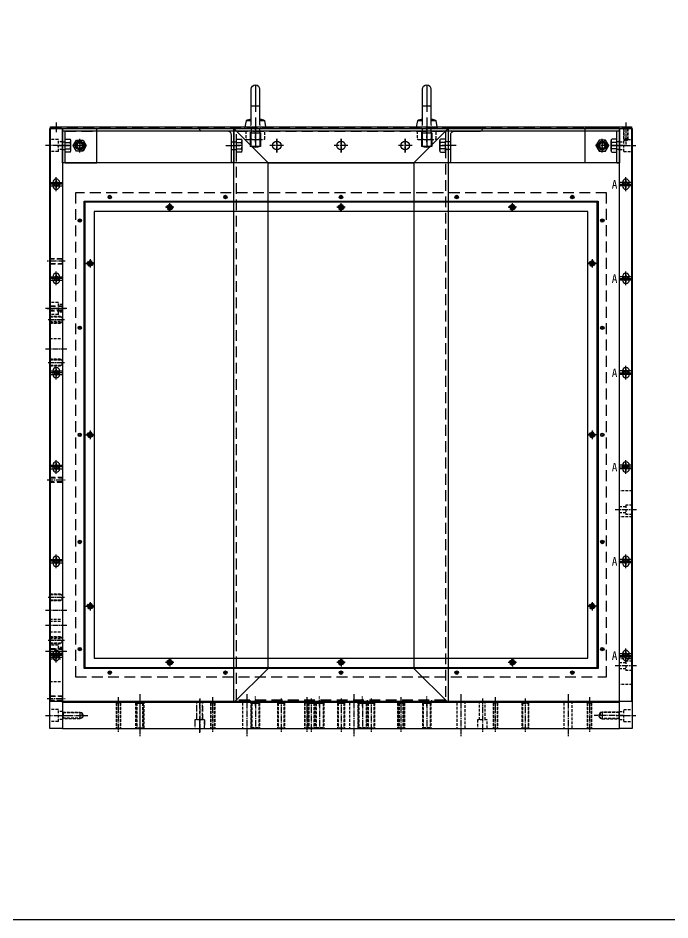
# Model space of a CAD drawing. Header units: millimetres. Extents: x 282 to 14566, y -4134 to 5341.
# Drawn here: x 5871 to 6632, y 472 to 1525 of the extents above; entities that cross this region are included whole.
import ezdxf
from ezdxf.enums import TextEntityAlignment as Align

# ---------------------------------------------------------------- set-up
doc = ezdxf.new("R2010")
doc.units = ezdxf.units.MM
for name, pattern in [('CENTER', [50.8, 31.75, -6.35, 6.35, -6.35]), ('CENTER1', [10, 7, -1, 1, -1]), ('CENTER2', [28.575, 19.05, -3.175, 3.175, -3.175]), ('HIDDEN', [9.525, 6.35, -3.175]), ('HIDDEN2', [4.7625, 3.175, -1.5875]), ('HIDDENX2', [19.05, 12.7, -6.35])]:
    doc.linetypes.add(name, pattern=pattern)
doc.layers.add('CENTER', color=1, linetype='CENTER')
doc.layers.add('THIN', color=3, linetype='Continuous')
doc.styles.add('HAN', font='')
doc.styles.get("Standard").update_dxf_attribs({"font": 'ISOCP.SHX', "bigfont": 'WHGTXT.SHX'})
doc.styles.get('HAN').set_extended_font_data('GulimChe')

# ---------------------------------------------------------------- blocks, each defined once
blk = doc.blocks.new('A$C5FE269FF')
at = {"color": 2, "linetype": 'HIDDEN'}
for p, q in [((-3.5, -20), (-3.5, 0)), ((3.5, -20), (3.5, 0)), ((5.5, -20), (-5.5, -20)), ((-5.5, -20), (-5.5, -30)), ((5.5, -20), (5.5, -30))]:
    blk.add_line(p, q, dxfattribs=at)
at = {"layer": 'CENTER', "linetype": 'CENTER2'}
blk.add_line((0, -35.3), (0, 3.8), dxfattribs=at)
blk = doc.blocks.new('A$C016E0C57')
at = {"color": 6, "linetype": 'HIDDEN2'}
for p, q in [((-210, 30), (-210, 0)), ((-209.2, 29.2), (-209.2, 0.8)), ((-200.8, 29.2), (-200.8, 0.8)), ((-200, 30), (-200, 0)), ((-135, 30), (-135, 0)), ((-134.2, 29.2), (-134.2, 0.8)), ((-125.8, 29.2), (-125.8, 0.8)), ((-125, 30), (-125, 0)), ((-85, 30), (-85, 0)), ((-84.2, 29.2), (-84.2, 0.8)), ((-75.8, 29.2), (-75.8, 0.8)), ((-75, 30), (-75, 0)), ((-10, 30), (-10, 0)), ((-9.2, 29.2), (-9.2, 0.8)), ((-0.8, 29.2), (-0.8, 0.8)), ((0, 30), (0, 0))]:
    blk.add_line(p, q, dxfattribs=at)
at = {"color": 6, "linetype": 'CENTER1'}
for p, q in [((-205, 30), (-205, 0)), ((-130, 30), (-130, 0)), ((-80, 30), (-80, 0)), ((-5, 30), (-5, 0))]:
    blk.add_line(p, q, dxfattribs=at)
at = {"color": 6, "linetype": 'HIDDEN2'}
for points in [[(-210, 30), (-209.2, 29.2), (-200.8, 29.2), (-200, 30)], [(-135, 30), (-134.2, 29.2), (-125.8, 29.2), (-125, 30)], [(-85, 30), (-84.2, 29.2), (-75.8, 29.2), (-75, 30)], [(-10, 30), (-9.2, 29.2), (-0.8, 29.2), (0, 30)], [(-210, 0), (-209.2, 0.8), (-200.8, 0.8), (-200, 0)], [(-135, 0), (-134.2, 0.8), (-125.8, 0.8), (-125, 0)], [(-85, 0), (-84.2, 0.8), (-75.8, 0.8), (-75, 0)], [(-10, 0), (-9.2, 0.8), (-0.8, 0.8), (0, 0)]]:
    blk.add_lwpolyline(points, dxfattribs=at)
blk = doc.blocks.new('A$C18A66716')
at = {"color": 251, "linetype": 'CENTER1'}
for p, q in [((-454, 35), (-454, -5)), ((-289, 35), (-289, -5)), ((-254, 35), (-254, -5)), ((-219, 35), (-219, -5)), ((-184, 35), (-184, -5)), ((-149, 35), (-149, -5)), ((-4, 35), (-4, -5))]:
    blk.add_line(p, q, dxfattribs=at)
at = {"color": 251, "linetype": 'HIDDEN2'}
for p, q in [((-458, 30), (-458, 0)), ((-457.3, 29.3), (-457.3, 0.7)), ((-450.7, 29.3), (-450.7, 0.7)), ((-450, 30), (-450, 0)), ((-293, 30), (-293, 0)), ((-292.3, 29.3), (-292.3, 0.7)), ((-285.7, 29.3), (-285.7, 0.7)), ((-285, 30), (-285, 0)), ((-258, 30), (-258, 0)), ((-257.3, 29.3), (-257.3, 0.7)), ((-250.7, 29.3), (-250.7, 0.7)), ((-250, 30), (-250, 0)), ((-223, 30), (-223, 0)), ((-222.3, 29.3), (-222.3, 0.7)), ((-215.7, 29.3), (-215.7, 0.7)), ((-215, 30), (-215, 0)), ((-188, 30), (-188, 0)), ((-187.3, 29.3), (-187.3, 0.7)), ((-180.7, 29.3), (-180.7, 0.7)), ((-180, 30), (-180, 0)), ((-153, 30), (-153, 0)), ((-152.3, 29.3), (-152.3, 0.7)), ((-145.7, 29.3), (-145.7, 0.7)), ((-145, 30), (-145, 0)), ((-8, 30), (-8, 0)), ((-7.3, 29.3), (-7.3, 0.7)), ((-0.7, 29.3), (-0.7, 0.7)), ((0, 30), (0, 0))]:
    blk.add_line(p, q, dxfattribs=at)
for points in [[(-458, 30), (-457.3, 29.3), (-450.7, 29.3), (-450, 30)], [(-293, 30), (-292.3, 29.3), (-285.7, 29.3), (-285, 30)], [(-258, 30), (-257.3, 29.3), (-250.7, 29.3), (-250, 30)], [(-223, 30), (-222.3, 29.3), (-215.7, 29.3), (-215, 30)], [(-188, 30), (-187.3, 29.3), (-180.7, 29.3), (-180, 30)], [(-153, 30), (-152.3, 29.3), (-145.7, 29.3), (-145, 30)], [(-8, 30), (-7.3, 29.3), (-0.7, 29.3), (0, 30)], [(-458, 0), (-457.3, 0.7), (-450.7, 0.7), (-450, 0)], [(-293, 0), (-292.3, 0.7), (-285.7, 0.7), (-285, 0)], [(-258, 0), (-257.3, 0.7), (-250.7, 0.7), (-250, 0)], [(-223, 0), (-222.3, 0.7), (-215.7, 0.7), (-215, 0)], [(-188, 0), (-187.3, 0.7), (-180.7, 0.7), (-180, 0)], [(-153, 0), (-152.3, 0.7), (-145.7, 0.7), (-145, 0)], [(-8, 0), (-7.3, 0.7), (-0.7, 0.7), (0, 0)]]:
    blk.add_lwpolyline(points, dxfattribs=at)
blk = doc.blocks.new('A$C6044187A')
at = {"color": 1, "linetype": 'CENTER1'}
for p, q in [((-585, 35), (-585, -5)), ((-560, 40), (-560, -10)), ((-490, 35), (-490, -5)), ((-475, 35), (-475, -5)), ((-435, 40), (-435, -10)), ((-365, 35), (-365, -5)), ((-310, 40), (-310, -10)), ((-255, 35), (-255, -5)), ((-185, 40), (-185, -10)), ((-160, 35), (-160, -5)), ((-145, 35), (-145, -5)), ((-60, 40), (-60, -10)), ((-35, 35), (-35, -5)), ((-655, 15), (-620.6, 15)), ((5, 15), (-29.4, 15))]:
    blk.add_line(p, q, dxfattribs=at)
at = {"linetype": 'HIDDEN2'}
for p, q in [((-587.5, 30), (-587.5, 0)), ((-587.1, 29.6), (-587.1, 0.4)), ((-582.9, 29.6), (-582.9, 0.4)), ((-582.5, 30), (-582.5, 0)), ((-565, 30), (-565, 0)), ((-493.3, 10), (-493.3, 30)), ((-486.7, 10), (-486.7, 30)), ((-477.5, 30), (-477.5, 0)), ((-477.1, 29.6), (-477.1, 0.4)), ((-472.9, 29.6), (-472.9, 0.4)), ((-472.5, 30), (-472.5, 0)), ((-440, 30), (-440, 0)), ((-367.5, 30), (-367.5, 0)), ((-367.1, 29.6), (-367.1, 0.4)), ((-362.9, 29.6), (-362.9, 0.4)), ((-362.5, 30), (-362.5, 0)), ((-315, 30), (-315, 0)), ((-257.5, 30), (-257.5, 0)), ((-257.1, 29.6), (-257.1, 0.4)), ((-252.9, 29.6), (-252.9, 0.4)), ((-252.5, 30), (-252.5, 0)), ((-190, 30), (-190, 0)), ((-163.3, 10), (-163.3, 30)), ((-156.7, 10), (-156.7, 30)), ((-147.5, 30), (-147.5, 0)), ((-147.1, 29.6), (-147.1, 0.4)), ((-142.9, 29.6), (-142.9, 0.4)), ((-142.5, 30), (-142.5, 0)), ((-65, 30), (-65, 0)), ((-37.5, 30), (-37.5, 0)), ((-37.1, 29.6), (-37.1, 0.4)), ((-32.9, 29.6), (-32.9, 0.4)), ((-32.5, 30), (-32.5, 0)), ((-630, 19), (-630, 11)), ((-627.5, 18.3), (-627.5, 11.7)), ((-22.5, 18.3), (-22.5, 11.7)), ((-20, 19), (-20, 11))]:
    blk.add_line(p, q, dxfattribs=at)
at = {"color": 2, "ltscale": 10}
blk.add_lwpolyline([(-650, 0), (0, 0), (0, 30), (-650, 30)], close=True, dxfattribs=at)
at = {"linetype": 'HIDDEN2'}
for points in [[(-587.5, 30), (-587.1, 29.6), (-582.9, 29.6), (-582.5, 30)], [(-555, 0), (-555, 30)], [(-477.5, 30), (-477.1, 29.6), (-472.9, 29.6), (-472.5, 30)], [(-430, 0), (-430, 30)], [(-367.5, 30), (-367.1, 29.6), (-362.9, 29.6), (-362.5, 30)], [(-305, 0), (-305, 30)], [(-257.5, 30), (-257.1, 29.6), (-252.9, 29.6), (-252.5, 30)], [(-180, 0), (-180, 30)], [(-147.5, 30), (-147.1, 29.6), (-142.9, 29.6), (-142.5, 30)], [(-55, 0), (-55, 30)], [(-37.5, 30), (-37.1, 29.6), (-32.9, 29.6), (-32.5, 30)], [(-650, 19), (-630, 19), (-628.8, 18.3)], [(-650, 19), (-649.3, 18.3), (-649.3, 11.7), (-650, 11)], [(-628.8, 11.7), (-630, 11), (-650, 11)], [(-649.3, 18.3), (-627.5, 18.3), (-625.6, 15), (-627.5, 11.7), (-649.3, 11.7)], [(-0.7, 18.3), (-22.5, 18.3), (-24.4, 15), (-22.5, 11.7), (-0.7, 11.7)], [(0, 19), (-20, 19), (-21.2, 18.3)], [(-21.2, 11.7), (-20, 11), (0, 11)], [(0, 19), (-0.7, 18.3), (-0.7, 11.7), (0, 11)], [(-587.5, 0), (-587.1, 0.4), (-582.9, 0.4), (-582.5, 0)], [(-484.5, 0), (-484.5, 10), (-495.5, 10), (-495.5, 0)], [(-477.5, 0), (-477.1, 0.4), (-472.9, 0.4), (-472.5, 0)], [(-367.5, 0), (-367.1, 0.4), (-362.9, 0.4), (-362.5, 0)], [(-257.5, 0), (-257.1, 0.4), (-252.9, 0.4), (-252.5, 0)], [(-154.5, 0), (-154.5, 10), (-165.5, 10), (-165.5, 0)], [(-147.5, 0), (-147.1, 0.4), (-142.9, 0.4), (-142.5, 0)], [(-37.5, 0), (-37.1, 0.4), (-32.9, 0.4), (-32.5, 0)]]:
    blk.add_lwpolyline(points, dxfattribs=at)
for name, p in [('A$C18A66716', (-106, 0)), ('A$C016E0C57', (-220, 0))]:
    blk.add_blockref(name, p)
blk = doc.blocks.new('A$C1B982DCA')
for p, q in [((-6, -5), (6, -5)), ((-6, -5), (-6, -21.1)), ((6, -5), (6, -21.1)), ((6, -21.1), (-6, -21.1))]:
    blk.add_line(p, q)
for points in [[(-5.7, 3.8, 0.5), (-5, 4.5), (-5, 46, -1), (5, 46), (5, 4.5, 0.5), (5.7, 3.8)], [(-10.9, 9, -0.183318), (-5, 11)], [(5, 11, -0.183318), (10.9, 9)], [(-4.7, -5), (-4.7, -1.4, 0.414214), (-6.1, 0)], [(6.1, 0, 0.414214), (4.7, -1.4), (4.7, -5, -1)], [(6, -21.1, -0.157869), (-6, -21.1)]]:
    blk.add_lwpolyline(points, format="xyb")
blk.add_lwpolyline([(-5, 9), (-10.9, 9), (-12.5, 0), (12.5, 0), (10.9, 9), (5, 9)])
at = {"layer": 'CENTER'}
for p, q in [((0, 51), (0, -22)), ((5, 26), (-5, 26))]:
    blk.add_line(p, q, dxfattribs=at)
at = {"layer": 'THIN'}
for points in [[(-5.1, -5), (-5.1, -21.1)], [(5.1, -5), (5.1, -21.1)]]:
    blk.add_lwpolyline(points, dxfattribs=at)
blk = doc.blocks.new('A$C253F4690')
at = {"color": 2, "linetype": 'HIDDEN2'}
for p, q in [((-5.5, -9.2), (-5.5, 0)), ((0, -13), (0, 3)), ((5.5, -9.2), (5.5, 0)), ((-8.2, -10), (8.2, -10))]:
    blk.add_line(p, q, dxfattribs=at)
blk.add_lwpolyline([(-11, 0), (-11, -9.2, 0.309401), (-5.5, -9.2, 0.154701), (5.5, -9.2, 0.309401), (11, -9.2), (11, 0), (-11, 0)], format="xyb", dxfattribs=at)
blk = doc.blocks.new('A$C52180AF6')
at = {"color": 2, "linetype": 'HIDDENX2'}
for p, q in [((0, 3.8), (5.9, 3.8)), ((6.5, -5.6), (6.5, 5.6)), ((0, -3.8), (5.9, -3.8))]:
    blk.add_line(p, q, dxfattribs=at)
blk.add_lwpolyline([(0, -7.5), (0, 7.5), (5.9, 7.5, -0.309401), (5.9, 3.8, -0.154701), (5.9, -3.8, -0.309401), (5.9, -7.5)], format="xyb", close=True, dxfattribs=at)
at = {"layer": 'CENTER'}
blk.add_line((6.5, 0), (0, 0), dxfattribs=at)
at = {"color": 2, "linetype": 'HIDDENX2'}
blk.add_text('M8X1.25 (Type 1)', height=0.6, rotation=180, dxfattribs=at).set_placement((4.2, -5.3), align=Align.MIDDLE_LEFT)
blk = doc.blocks.new('A$C255168CB')
at = {"color": 4}
for p, q in [((-85, 630), (-125, 670)), ((85, 630), (125, 670)), ((-85, 40), (-125, 0)), ((85, 40), (125, 0))]:
    blk.add_line(p, q, dxfattribs=at)
at = {"color": 2, "linetype": 'HIDDEN2'}
for p, q in [((-125, 654.5), (-122, 654.5)), ((125, 654.5), (122, 654.5)), ((-125, 645.5), (-122, 645.5)), ((125, 645.5), (122, 645.5)), ((-106, 0), (-106, 3)), ((-94, 0), (-94, 3)), ((-31, 0), (-31, 3)), ((-19, 0), (-19, 3)), ((19, 0), (19, 3)), ((31, 0), (31, 3)), ((94, 0), (94, 3)), ((106, 0), (106, 3))]:
    blk.add_line(p, q, dxfattribs=at)
at = {"color": 1, "linetype": 'CENTER1'}
for p, q in [((-75, 658), (-75, 642)), ((0, 658), (0, 642)), ((75, 658), (75, 642)), ((-129, 650), (-118, 650)), ((-67, 650), (-83, 650)), ((8, 650), (-8, 650)), ((83, 650), (67, 650)), ((129, 650), (118, 650)), ((-100, -4), (-100, 7)), ((-25, -4), (-25, 7)), ((25, -4), (25, 7)), ((100, -4), (100, 7))]:
    blk.add_line(p, q, dxfattribs=at)
at = {"color": 4}
for points in [[(125, 0), (-125, 0), (-125, 670), (125, 670)], [(-85, 40), (-85, 630), (85, 630), (85, 40)]]:
    blk.add_lwpolyline(points, close=True, dxfattribs=at)
at = {"color": 2, "linetype": 'HIDDENX2'}
blk.add_lwpolyline([(122, 3), (-122, 3), (-122, 667), (122, 667)], close=True, dxfattribs=at)
at = {"color": 4}
for centre in [(-75, 650), (0, 650), (75, 650)]:
    blk.add_circle(centre, 5, dxfattribs=at)
for name, p in [('A$C1B982DCA', (-100, 670)), ('A$C1B982DCA', (100, 670)), ('A$C253F4690', (-100, 667)), ('A$C253F4690', (100, 667)), ('A$C52180AF6', (-122, 650))]:
    blk.add_blockref(name, p)
at = {"xscale": -1}
blk.add_blockref('A$C52180AF6', (122, 650), dxfattribs=at)
blk = doc.blocks.new('A$C53DC1B79')
at = {"color": 1, "linetype": 'CENTER1'}
blk.add_line((-9.5, -20), (6.5, -20), dxfattribs=at)
at = {"color": 2, "linetype": 'HIDDEN2'}
for p, q in [((-3, -15.5), (0, -15.5)), ((-3, -24.5), (0, -24.5))]:
    blk.add_line(p, q, dxfattribs=at)
at = {"color": 3}
blk.add_lwpolyline([(0, 0), (0, -40), (-1, -40, -0.414214), (-3, -38), (-3, -7.5, 0.414214), (-7.5, -3), (-38, -3, -0.414214), (-40, -1), (-40, 0)], format="xyb", close=True, dxfattribs=at)
blk = doc.blocks.new('A$C0FF213CF')
at = {"color": 250, "linetype": 'CENTER1'}
for p, q in [((18, 513), (-3, 513)), ((-3, 458), (18, 458)), ((-3, 258), (18, 258)), ((-3, 58), (18, 58)), ((-3, 3), (18, 3))]:
    blk.add_line(p, q, dxfattribs=at)
at = {"color": 250, "linetype": 'HIDDEN'}
for points in [[(0, 516), (0.5, 515.5), (0.5, 510.5), (0, 510)], [(15, 516), (14.5, 515.5), (14.5, 510.5), (15, 510)], [(14.5, 515.5), (0.5, 515.5)], [(0.5, 510.5), (14.5, 510.5)], [(0, 461), (0.5, 460.5), (0.5, 455.5), (0, 455)], [(0.5, 460.5), (14.5, 460.5)], [(14.5, 455.5), (0.5, 455.5)], [(15, 461), (14.5, 460.5), (14.5, 455.5), (15, 455)], [(0, 261), (0.5, 260.5), (0.5, 255.5), (0, 255)], [(0.5, 260.5), (14.5, 260.5)], [(14.5, 255.5), (0.5, 255.5)], [(15, 261), (14.5, 260.5), (14.5, 255.5), (15, 255)], [(0, 61), (0.5, 60.5), (0.5, 55.5), (0, 55)], [(0.5, 60.5), (14.5, 60.5)], [(14.5, 55.5), (0.5, 55.5)], [(15, 61), (14.5, 60.5), (14.5, 55.5), (15, 55)], [(0, 6), (0.5, 5.5), (0.5, 0.5), (0, 0)], [(0.5, 5.5), (14.5, 5.5)], [(14.5, 0.5), (0.5, 0.5)], [(15, 6), (14.5, 5.5), (14.5, 0.5), (15, 0)]]:
    blk.add_lwpolyline(points, dxfattribs=at)
at = {"layer": 'THIN', "color": 250, "linetype": 'HIDDEN'}
for points in [[(15, 516), (0, 516)], [(0, 510), (15, 510)], [(0, 461), (15, 461)], [(15, 455), (0, 455)], [(0, 261), (15, 261)], [(15, 255), (0, 255)], [(0, 61), (15, 61)], [(15, 55), (0, 55)], [(0, 6), (15, 6)], [(15, 0), (0, 0)]]:
    blk.add_lwpolyline(points, dxfattribs=at)
blk = doc.blocks.new('A$C39255369')
at = {"color": 1, "linetype": 'CENTER1'}
for p, q in [((-16.3, 0), (2.7, 0)), ((-16.3, -50), (2.7, -50)), ((-16.3, -324), (2.7, -324)), ((-16.3, -374), (2.7, -374))]:
    blk.add_line(p, q, dxfattribs=at)
at = {"color": 2, "linetype": 'HIDDEN2'}
for p, q in [((-14.3, 4), (0.7, 4)), ((-13.6, 3.3), (0, 3.3)), ((-14.3, -4), (0.7, -4)), ((-13.6, -3.3), (0, -3.3)), ((-14.3, -46), (0.7, -46)), ((-13.6, -46.7), (0, -46.7)), ((-14.3, -54), (0.7, -54)), ((-13.6, -53.3), (0, -53.3)), ((-14.3, -320), (0.7, -320)), ((-13.6, -320.7), (0, -320.7)), ((-14.3, -328), (0.7, -328)), ((-13.6, -327.3), (0, -327.3)), ((-14.3, -370), (0.7, -370)), ((-14.3, -378), (0.7, -378)), ((-13.6, -370.7), (0, -370.7)), ((-13.6, -377.3), (0, -377.3))]:
    blk.add_line(p, q, dxfattribs=at)
for points in [[(-14.3, -4), (-13.6, -3.3), (-13.6, 3.3), (-14.3, 4)], [(0.7, -4), (0, -3.3), (0, 3.3), (0.7, 4)], [(-14.3, -54), (-13.6, -53.3), (-13.6, -46.7), (-14.3, -46)], [(0.7, -54), (0, -53.3), (0, -46.7), (0.7, -46)], [(-14.3, -328), (-13.6, -327.3), (-13.6, -320.7), (-14.3, -320)], [(0.7, -328), (0, -327.3), (0, -320.7), (0.7, -320)], [(-14.3, -378), (-13.6, -377.3), (-13.6, -370.7), (-14.3, -370)], [(0.7, -378), (0, -377.3), (0, -370.7), (0.7, -370)]]:
    blk.add_lwpolyline(points, dxfattribs=at)
blk = doc.blocks.new('A$C77847B16')
at = {"color": 1, "linetype": 'CENTER1'}
for p, q in [((5, 665), (-20, 665)), ((-7.5, 624.6), (-7.5, 615.4)), ((-2.9, 620), (-12.1, 620)), ((-2.9, 510), (-12.1, 510)), ((-7.5, 514.6), (-7.5, 505.4)), ((5, 427.5), (-20, 427.5)), ((-2.9, 400), (-12.1, 400)), ((-7.5, 404.6), (-7.5, 395.4)), ((-2.9, 290), (-12.1, 290)), ((-7.5, 294.6), (-7.5, 285.4)), ((-2.9, 180), (-12.1, 180)), ((-7.5, 184.6), (-7.5, 175.4)), ((5, 122.5), (-20, 122.5)), ((-7.5, 74.6), (-7.5, 65.4)), ((-2.9, 70), (-12.1, 70)), ((-20, 0), (5, 0))]:
    blk.add_line(p, q, dxfattribs=at)
at = {"color": 2, "linetype": 'HIDDEN2'}
for p, q in [((-5, 672), (-15, 672)), ((-5, 658), (-5, 672)), ((0, 669.5), (-5, 669.5)), ((-5, 658), (-15, 658)), ((0, 660.5), (-5, 660.5)), ((-15, 510.5), (0, 510.5)), ((-15, 460), (0, 460)), ((-15, 440), (0, 440)), ((-15, 415), (0, 415)), ((-15, 135), (0, 135)), ((-15, 110), (0, 110)), ((-15, 90), (0, 90)), ((-15, 66), (0, 66)), ((-15, 39.5), (0, 39.5))]:
    blk.add_line(p, q, dxfattribs=at)
at = {"color": 3, "linetype": 'CENTER1'}
for p, q in [((5, 475, 0), (-20, 475, 0)), ((-20, 75, 0), (5, 75, 0))]:
    blk.add_line(p, q, dxfattribs=at)
at = {"color": 3, "linetype": 'HIDDEN2'}
for p, q in [((-5, 482, 0), (-15, 482, 0)), ((-5, 468, 0), (-5, 482, 0)), ((0, 479.5, 0), (-5, 479.5, 0)), ((-5, 468, 0), (-15, 468, 0)), ((0, 470.5, 0), (-5, 470.5, 0)), ((-5, 82, 0), (-15, 82, 0)), ((-5, 68, 0), (-5, 82, 0)), ((0, 79.5, 0), (-5, 79.5, 0)), ((-5, 68, 0), (-15, 68, 0)), ((0, 70.5, 0), (-5, 70.5, 0))]:
    blk.add_line(p, q, dxfattribs=at)
at = {"color": 6, "linetype": 'HIDDEN2'}
for p, q in [((-15, 112.5), (0, 112.5)), ((-15, 97.5), (0, 97.5))]:
    blk.add_line(p, q, dxfattribs=at)
at = {"color": 6, "linetype": 'CENTER1'}
blk.add_line((5, 105), (-20, 105), dxfattribs=at)
at = {"linetype": 'HIDDEN2'}
for p, q in [((-5, 7), (-15, 7)), ((-5, -7), (-5, 7)), ((0, 4.5), (-5, 4.5)), ((-5, -7), (-15, -7)), ((0, -4.5), (-5, -4.5))]:
    blk.add_line(p, q, dxfattribs=at)
at = {"color": 30}
blk.add_lwpolyline([(0, 685), (0, -15), (-15, -15), (-15, 685)], close=True, dxfattribs=at)
at = {"color": 3}
for centre in [(-7.5, 620), (-7.5, 510), (-7.5, 400), (-7.5, 290), (-7.5, 180), (-7.5, 70)]:
    blk.add_circle(centre, 2.1, dxfattribs=at)
for centre in [(-7.5, 620), (-7.5, 510), (-7.5, 400), (-7.5, 290), (-7.5, 180), (-7.5, 70)]:
    blk.add_arc(centre, 2.5, 255.409, 195.034)
for name, p in [('A$C0FF213CF', (-15, 17)), ('A$C39255369', (-0.7, 462))]:
    blk.add_blockref(name, p)
blk = doc.blocks.new('A$C057614E0')
at = {"color": 3}
for p, q in [((0, -20), (0, 20)), ((0, 20), (40, 20)), ((3, -20), (3, 17)), ((40, -20), (40, 20)), ((3, -20), (0, -20)), ((3, -20), (40, -20))]:
    blk.add_line(p, q, dxfattribs=at)
at = {"color": 2, "linetype": 'HIDDENX2'}
blk.add_line((3, 17), (40, 17), dxfattribs=at)
at = {"color": 1, "linetype": 'CENTER1'}
for p, q in [((-6.5, 0), (9.5, 0)), ((12.5, 0), (27.5, 0)), ((20, 6.5), (20, -6.5))]:
    blk.add_line(p, q, dxfattribs=at)
at = {"color": 2, "linetype": 'HIDDEN2'}
for p, q in [((0, 4.5), (3, 4.5)), ((0, -4.5), (3, -4.5))]:
    blk.add_line(p, q, dxfattribs=at)
at = {"color": 2, "linetype": 'HIDDENX2'}
blk.add_lwpolyline([(23.8, -6.5), (16.2, -6.5), (12.5, 0), (16.2, 6.5), (23.8, 6.5), (27.5, 0), (23.8, -6.5)], dxfattribs=at)
blk.add_circle((20, 0), 6.5, dxfattribs=at)
at = {"color": 3}
blk.add_circle((20, 0), 4.5, dxfattribs=at)
blk.add_circle((20, 0), 3.32)
at = {"layer": 'THIN'}
blk.add_arc((20, 0), 4, 255, 165, dxfattribs=at)
blk.add_blockref('A$C52180AF6', (3, 0))
blk = doc.blocks.new('A$C529B14A2')
at = {"color": 3}
blk.add_line((650, -3), (0, -3), dxfattribs=at)
at = {"color": 1, "linetype": 'CENTER1'}
for p, q in [((28, -20), (12, -20)), ((20, -28), (20, -12)), ((258, -20), (242, -20)), ((250, -28), (250, -12)), ((333, -20), (317, -20)), ((325, -28), (325, -12)), ((408, -20), (392, -20)), ((400, -28), (400, -12)), ((638, -20), (622, -20)), ((630, -28), (630, -12))]:
    blk.add_line(p, q, dxfattribs=at)
at = {"color": 3}
blk.add_lwpolyline([(650, -40), (0, -40), (0, 0), (650, 0)], close=True, dxfattribs=at)
for centre in [(20, -20), (250, -20), (325, -20), (400, -20), (630, -20)]:
    blk.add_circle(centre, 5, dxfattribs=at)
blk = doc.blocks.new('A$C713A1225')
at = {"color": 1, "linetype": 'CENTER1'}
for p, q in [((7.5, 689), (7.5, 666.2)), ((-4, 665), (19, 665)), ((7.5, 624.6), (7.5, 615.4)), ((2.9, 620), (12.1, 620)), ((2.9, 510), (12.1, 510)), ((7.5, 514.6), (7.5, 505.4)), ((2.9, 400), (12.1, 400)), ((7.5, 404.6), (7.5, 395.4)), ((2.9, 290), (12.1, 290)), ((7.5, 294.6), (7.5, 285.4)), ((20, 240), (-5, 240)), ((2.9, 180), (12.1, 180)), ((7.5, 184.6), (7.5, 175.4)), ((7.5, 74.6), (7.5, 65.4)), ((2.9, 70), (12.1, 70)), ((20, 58), (-5, 58)), ((-4, 0), (19, 0))]:
    blk.add_line(p, q, dxfattribs=at)
at = {"color": 2, "linetype": 'HIDDEN2'}
for p, q in [((0, 669.5), (5, 669.5)), ((10, 673), (5, 673)), ((5, 658), (5, 672)), ((5, 672), (15, 672)), ((9.6, 671.4), (5.4, 671.4)), ((0, 660.5), (5, 660.5)), ((5, 658), (15, 658)), ((15, 262), (0, 262)), ((7.5, 243.5), (0, 243.5)), ((15, 245.5), (7.5, 245.5)), ((7.5, 245.5), (7.5, 234.5)), ((7.5, 236.5), (0, 236.5)), ((15, 232), (0, 232)), ((15, 234.5), (7.5, 234.5)), ((15, 66), (0, 66)), ((15, 63.5), (7.5, 63.5)), ((7.5, 63.5), (7.5, 52.5)), ((7.5, 61.5), (0, 61.5)), ((7.5, 54.5), (0, 54.5)), ((15, 52.5), (7.5, 52.5)), ((15, 36), (0, 36)), ((0, 4.5), (5, 4.5)), ((5, -7), (5, 7)), ((5, 7), (15, 7)), ((0, -4.5), (5, -4.5)), ((5, -7), (15, -7))]:
    blk.add_line(p, q, dxfattribs=at)
at = {"color": 150}
blk.add_lwpolyline([(0, 685), (15, 685), (15, -15), (0, -15)], close=True, dxfattribs=at)
at = {"color": 2, "linetype": 'HIDDEN2'}
for points in [[(5.4, 672.2), (5, 673), (5, 685)], [(10, 685), (9.6, 684.6), (5.4, 684.6), (5, 685)], [(9.6, 684.6), (9.6, 671.4), (7.5, 670.2), (5.4, 671.4), (5.4, 684.6)], [(10, 685), (10, 673), (9.6, 672.2)]]:
    blk.add_lwpolyline(points, dxfattribs=at)
at = {"color": 3}
for centre in [(7.5, 620), (7.5, 510), (7.5, 400), (7.5, 290), (7.5, 180), (7.5, 70)]:
    blk.add_circle(centre, 2.1, dxfattribs=at)
for centre in [(7.5, 620), (7.5, 510), (7.5, 400), (7.5, 290), (7.5, 180), (7.5, 70)]:
    blk.add_arc(centre, 2.5, 344.966, 284.591)
at = {"color": 2, "style": 'HAN'}
for p in [(-8.9, 614.8), (-8.9, 504.8), (-8.9, 394.8), (-8.9, 284.8), (-8.9, 174.8), (-8.9, 64.8)]:
    blk.add_text('A', height=10, dxfattribs=at).set_placement(p)
blk = doc.blocks.new('A$C76EF05EA')
at = {"color": 1, "linetype": 'CENTER'}
for p, q in [((-506.3, 548), (-513.7, 548)), ((-510, 551.7), (-510, 544.3)), ((-306.3, 548), (-313.7, 548)), ((-310, 551.7), (-310, 544.3)), ((-106.3, 548), (-113.7, 548)), ((-110, 551.7), (-110, 544.3)), ((-603, 486.2), (-603, 478.8)), ((-17, 486.2), (-17, 478.8)), ((-599.3, 482.5), (-606.7, 482.5)), ((-13.3, 482.5), (-20.7, 482.5)), ((-603, 286.2), (-603, 278.8)), ((-17, 286.2), (-17, 278.8)), ((-599.3, 282.5), (-606.7, 282.5)), ((-13.3, 282.5), (-20.7, 282.5)), ((-603, 86.2), (-603, 78.8)), ((-17, 86.2), (-17, 78.8)), ((-599.3, 82.5), (-606.7, 82.5)), ((-13.3, 82.5), (-20.7, 82.5)), ((-506.3, 17), (-513.7, 17)), ((-510, 20.7), (-510, 13.3)), ((-306.3, 17), (-313.7, 17)), ((-310, 20.7), (-310, 13.3)), ((-106.3, 17), (-113.7, 17)), ((-110, 20.7), (-110, 13.3))]:
    blk.add_line(p, q, dxfattribs=at)
at = {"color": 2, "linetype": 'HIDDENX2'}
blk.add_lwpolyline([(0, 565), (-620, 565), (-620, 0), (0, 0)], close=True, dxfattribs=at)
at = {"const_width": 0.5}
for points in [[(-580.8, 560, -1), (-579.3, 560, -1)], [(-445.8, 560, -1), (-444.3, 560, -1)], [(-309.3, 560, 1), (-310.8, 560, 1)], [(-174.3, 560, 1), (-175.8, 560, 1)], [(-39.3, 560, 1), (-40.8, 560, 1)], [(-614.3, 532.5, 1), (-615.8, 532.5)], [(-5.8, 532.5, -1), (-4.2, 532.5)], [(-614.3, 407.5, 1), (-615.8, 407.5)], [(-5.8, 407.5, -1), (-4.2, 407.5)], [(-614.3, 282.5, 1), (-615.8, 282.5)], [(-5.8, 282.5, -1), (-4.2, 282.5)], [(-614.3, 157.5, 1), (-615.8, 157.5)], [(-5.8, 157.5, -1), (-4.2, 157.5)], [(-614.3, 32.5, 1), (-615.8, 32.5)], [(-5.8, 32.5, -1), (-4.2, 32.5)], [(-579.3, 5, 1), (-580.8, 5)], [(-444.3, 5, 1), (-445.8, 5)], [(-310.8, 5, -1), (-309.3, 5)], [(-175.8, 5, -1), (-174.3, 5)], [(-40.8, 5, -1), (-39.3, 5)]]:
    blk.add_lwpolyline(points, format="xyb", dxfattribs=at)
at = {"color": 3}
blk.add_lwpolyline([(-22, 22), (-22, 543), (-598, 543), (-598, 22)], close=True, dxfattribs=at)
for centre, radius in [((-580, 560), 2), ((-580, 560), 1), ((-445, 560), 2), ((-445, 560), 1), ((-310, 560), 2), ((-310, 560), 1), ((-175, 560), 2), ((-175, 560), 1), ((-40, 560), 2), ((-40, 560), 1), ((-615, 532.5), 2), ((-615, 532.5), 1), ((-5, 532.5), 2), ((-5, 532.5), 1), ((-615, 407.5), 2), ((-615, 407.5), 1), ((-5, 407.5), 2), ((-5, 407.5), 1), ((-615, 282.5), 2), ((-5, 282.5), 2), ((-615, 282.5), 1), ((-5, 282.5), 1), ((-615, 157.5), 2), ((-615, 157.5), 1), ((-5, 157.5), 2), ((-5, 157.5), 1), ((-615, 32.5), 2), ((-615, 32.5), 1), ((-5, 32.5), 2), ((-5, 32.5), 1), ((-580, 5), 2), ((-580, 5), 1), ((-445, 5), 2), ((-445, 5), 1), ((-310, 5), 2), ((-310, 5), 1), ((-175, 5), 2), ((-175, 5), 1), ((-40, 5), 2), ((-40, 5), 1)]:
    blk.add_circle(centre, radius)
at = {"color": 2, "linetype": 'HIDDEN2'}
for centre in [(-510, 548), (-310, 548), (-110, 548), (-603, 482.5), (-17, 482.5), (-603, 282.5), (-17, 282.5), (-603, 82.5), (-17, 82.5), (-510, 17), (-310, 17), (-110, 17)]:
    blk.add_circle(centre, 3.25, dxfattribs=at)
at = {"color": 3}
for centre in [(-510, 548), (-310, 548), (-110, 548), (-603, 482.5), (-17, 482.5), (-603, 282.5), (-17, 282.5), (-603, 82.5), (-17, 82.5), (-510, 17), (-310, 17), (-110, 17)]:
    blk.add_circle(centre, 1.75, dxfattribs=at)
for centre in [(-510, 548), (-310, 548), (-110, 548), (-603, 482.5), (-17, 482.5), (-603, 282.5), (-17, 282.5), (-603, 82.5), (-17, 82.5), (-510, 17), (-310, 17), (-110, 17)]:
    blk.add_arc(centre, 2, 255.0012, 194.5386)
blk = doc.blocks.new('A$C3F2C31B0')
at = {"color": 1, "linetype": 'CENTER'}
for p, q in [((-622.5, 677), (-622.5, 665.5)), ((-390, 677), (-390, 665.5)), ((-190, 677), (-190, 665.5)), ((42.5, 677), (42.5, 665.5)), ((-622.5, 597), (-622.5, 613)), ((42.5, 597), (42.5, 613)), ((-629.25, 607), (-615.75, 607)), ((-615.75, 605), (-629.25, 605)), ((-629.25, 603), (-615.75, 603)), ((49.25, 607), (35.75, 607)), ((35.75, 605), (49.25, 605)), ((49.25, 603), (35.75, 603)), ((-629.25, 497), (-615.75, 497)), ((-615.75, 495), (-629.25, 495)), ((-622.5, 487), (-622.5, 503)), ((49.25, 497), (35.75, 497)), ((35.75, 495), (49.25, 495)), ((42.5, 487), (42.5, 503)), ((-629.25, 493), (-615.75, 493)), ((49.25, 493), (35.75, 493)), ((-622.5, 377), (-622.5, 393)), ((42.5, 377), (42.5, 393)), ((-629.25, 387), (-615.75, 387)), ((-615.75, 385), (-629.25, 385)), ((-629.25, 383), (-615.75, 383)), ((49.25, 387), (35.75, 387)), ((35.75, 385), (49.25, 385)), ((49.25, 383), (35.75, 383)), ((-629.25, 277), (-615.75, 277)), ((-615.75, 275), (-629.25, 275)), ((-622.5, 267), (-622.5, 283)), ((49.25, 277), (35.75, 277)), ((35.75, 275), (49.25, 275)), ((42.5, 267), (42.5, 283)), ((-629.25, 273), (-615.75, 273)), ((49.25, 273), (35.75, 273)), ((-622.5, 157), (-622.5, 173)), ((42.5, 157), (42.5, 173)), ((-629.25, 167), (-615.75, 167)), ((-615.75, 165), (-629.25, 165)), ((-629.25, 163), (-615.75, 163)), ((49.25, 167), (35.75, 167)), ((35.75, 165), (49.25, 165)), ((49.25, 163), (35.75, 163)), ((-629.25, 57), (-615.75, 57)), ((-615.75, 55), (-629.25, 55)), ((-629.25, 53), (-615.75, 53)), ((-622.5, 47), (-622.5, 63)), ((49.25, 57), (35.75, 57)), ((35.75, 55), (49.25, 55)), ((49.25, 53), (35.75, 53)), ((42.5, 47), (42.5, 63)), ((-550, 6.5), (-550, -5)), ((-525, 8.5), (-525, -7)), ((-440, 6.5), (-440, -5)), ((-400, 8.5), (-400, -7)), ((-330, 6.5), (-330, -5)), ((-275, 8.5), (-275, -7)), ((-220, 6.5), (-220, -5)), ((-150, 8.5), (-150, -7)), ((-110, 6.5), (-110, -5)), ((-25, 8.5), (-25, -7)), ((0, 6.5), (0, -5))]:
    blk.add_line(p, q, dxfattribs=at)
at = {"color": 2, "linetype": 'HIDDENX2'}
for p, q in [((-629, 670.5), (49, 670.5)), ((-626.5, 672), (-626.5, 670.5)), ((-618.5, 672), (-618.5, 670.5)), ((-398, 672), (-398, 670.5)), ((-382, 672), (-382, 670.5)), ((-198, 672), (-198, 670.5)), ((-182, 672), (-182, 670.5)), ((38.5, 672), (38.5, 670.5)), ((46.5, 672), (46.5, 670.5)), ((-554, 1.5), (-554, 0)), ((-546, 1.5), (-546, 0)), ((-444, 1.5), (-444, 0)), ((-436, 1.5), (-436, 0)), ((-334, 1.5), (-334, 0)), ((-326, 1.5), (-326, 0)), ((-224, 1.5), (-224, 0)), ((-216, 1.5), (-216, 0)), ((-114, 1.5), (-114, 0)), ((-106, 1.5), (-106, 0)), ((-4, 1.5), (-4, 0)), ((4, 1.5), (4, 0))]:
    blk.add_line(p, q, dxfattribs=at)
at = {"color": 3}
for p, q in [((-615, 0), (-615, 1.5)), ((35, 0), (-615, 0)), ((-534, 1.5), (-534, 0)), ((-516, 1.5), (-516, 0)), ((-409, 1.5), (-409, 0)), ((-391, 1.5), (-391, 0)), ((-284, 1.5), (-284, 0)), ((-266, 1.5), (-266, 0)), ((-159, 1.5), (-159, 0)), ((-141, 1.5), (-141, 0)), ((-34, 1.5), (-34, 0)), ((-16, 1.5), (-16, 0)), ((35, 0), (35, 1.5))]:
    blk.add_line(p, q, dxfattribs=at)
for points in [[(-629, 1.5), (-629, 672), (49, 672), (49, 1.5)], [(10, 585), (10, 40), (-590, 40), (-590, 585)]]:
    blk.add_lwpolyline(points, close=True, dxfattribs=at)
for points in [[(-618.5, 607, 1), (-626.5, 607), (-626.5, 603, 1), (-618.5, 603)], [(46.5, 607, 1), (38.5, 607), (38.5, 603, 1), (46.5, 603)], [(-618.5, 493), (-618.5, 497, 1), (-626.5, 497), (-626.5, 493, 1)], [(46.5, 493), (46.5, 497, 1), (38.5, 497), (38.5, 493, 1)], [(-618.5, 383), (-618.5, 387, 1), (-626.5, 387), (-626.5, 383, 1)], [(46.5, 383), (46.5, 387, 1), (38.5, 387), (38.5, 383, 1)], [(-626.5, 273, 1), (-618.5, 273), (-618.5, 277, 1), (-626.5, 277)], [(38.5, 273, 1), (46.5, 273), (46.5, 277, 1), (38.5, 277)], [(-626.5, 167), (-626.5, 163, 1), (-618.5, 163), (-618.5, 167, 1)], [(38.5, 167), (38.5, 163, 1), (46.5, 163), (46.5, 167, 1)], [(-618.5, 53), (-618.5, 57, 1), (-626.5, 57), (-626.5, 53, 1)], [(46.5, 53), (46.5, 57, 1), (38.5, 57), (38.5, 53, 1)]]:
    blk.add_lwpolyline(points, format="xyb", close=True, dxfattribs=at)
blk.add_blockref('A$C76EF05EA', (20, 30))
blk = doc.blocks.new('A$C180F0E21')
at = {"color": 1, "linetype": 'CENTER'}
for p, q in [((-488.1, 65.5), (-497.9, 65.5)), ((-493, 60.6), (-493, 70.4)), ((-288.1, 65.5), (-297.9, 65.5)), ((-293, 60.6), (-293, 70.4)), ((-88.1, 65.5), (-97.9, 65.5)), ((-93, 60.6), (-93, 70.4)), ((-590.9, 0), (-581.1, 0)), ((-586, 4.9), (-586, -4.9)), ((4.9, 0), (-4.9, 0)), ((0, 4.9), (0, -4.9)), ((-586, -195.1), (-586, -204.9)), ((0, -195.1), (0, -204.9)), ((-590.9, -200), (-581.1, -200)), ((4.9, -200), (-4.9, -200)), ((-586, -395.1), (-586, -404.9)), ((0, -395.1), (0, -404.9)), ((-590.9, -400), (-581.1, -400)), ((4.9, -400), (-4.9, -400)), ((-493, -460.6), (-493, -470.4)), ((-293, -460.6), (-293, -470.4)), ((-93, -460.6), (-93, -470.4)), ((-488.1, -465.5), (-497.9, -465.5)), ((-288.1, -465.5), (-297.9, -465.5)), ((-88.1, -465.5), (-97.9, -465.5))]:
    blk.add_line(p, q, dxfattribs=at)
at = {"color": 3}
blk.add_lwpolyline([(6, 71.5), (-592, 71.5), (-592, -471.5), (6, -471.5)], close=True, dxfattribs=at)
for centre in [(-493, 65.5), (-293, 65.5), (-93, 65.5), (-586, 0), (0, 0), (-586, -200), (0, -200), (-586, -400), (0, -400), (-493, -465.5), (-293, -465.5), (-93, -465.5)]:
    blk.add_circle(centre, 2.75, dxfattribs=at)

msp = doc.modelspace()

# ---------------------------------------------------------------- linework, layer by layer
at = {"color": 1}
msp.add_lwpolyline([(5110.126, 2582.022), (9726.902, 2582.022), (9726.902, 472.022), (5110.126, 472.022)], close=True, dxfattribs=at)

# ---------------------------------------------------------------- block references
for name, p in [('A$C255168CB', (6248.234, 725.631)), ('A$C3F2C31B0', (6538.234, 725.631)), ('A$C77847B16', (5923.234, 710.631)), ('A$C057614E0', (5923.234, 1375.631)), ('A$C529B14A2', (5923.234, 1395.631)), ('A$C53DC1B79', (6123.234, 1395.631)), ('A$C713A1225', (6573.234, 710.631)), ('A$C180F0E21', (6541.234, 1238.131)), ('A$C6044187A', (6573.234, 695.631)), ('A$C5FE269FF', (6083.234, 725.631))]:
    msp.add_blockref(name, p)
at = {"xscale": -1}
for name, p in [('A$C53DC1B79', (6373.234, 1395.631)), ('A$C057614E0', (6573.234, 1375.631))]:
    msp.add_blockref(name, p, dxfattribs=at)

doc.saveas('drawing.dxf')
